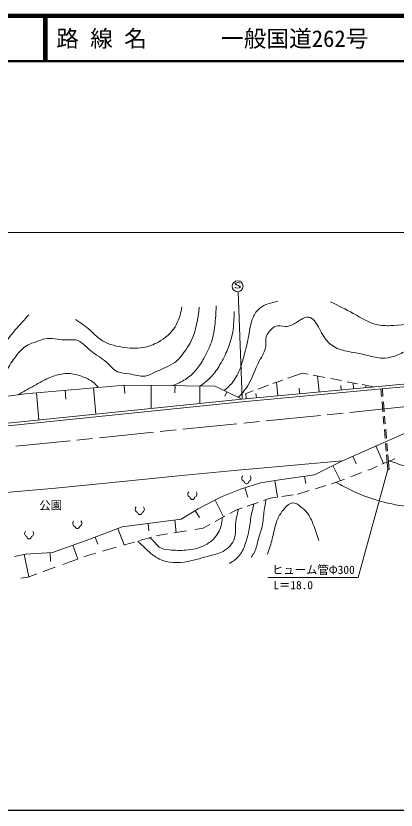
# Model space of a CAD drawing. Units: millimetres, scale not verified. Extents: x 40000 to 680000, y 20000 to 380000.
# Drawn here: x 171488 to 255338, y 205000 to 380000 of the extents above; entities that cross this region are included whole.
import ezdxf
from ezdxf.enums import TextEntityAlignment as Align

# ---------------------------------------------------------------- set-up
doc = ezdxf.new("R2010")
doc.units = ezdxf.units.MM
doc.header["$LTSCALE"] = 1000
doc.linetypes.add('CHAIN', pattern=[18.5, 12, -1.5, 3.5, -1.5])
for name, color, linetype, lineweight in [('M-BGD', 7, 'Continuous', 13), ('M-BMK', 2, 'CHAIN', 13), ('M-STR-HTXT', 7, 'Continuous', 13), ('M-STR-STR3', 7, 'Continuous', 13), ('M-STR-STRC', 7, 'Continuous', 13), ('M-TTL', 2, 'Continuous', 140), ('M-TTL-BAND', 7, 'Continuous', 25), ('M-TTL-LINE', 7, 'Continuous', 50)]:
    doc.layers.add(name, color=color, linetype=linetype, lineweight=lineweight)
doc.layers.add('M-TTL-TXT', color=7, linetype='Continuous')
doc.styles.add('ＭＳ ゴシック', font='')
doc.styles.get('ＭＳ ゴシック').set_extended_font_data('MS Gothic')

msp = doc.modelspace()

# ---------------------------------------------------------------- linework, layer by layer
at = {"layer": 'M-BGD'}
for p, q in [((231433, 300160), (234600, 301304)), ((234600, 301304), (235932, 301048)), ((228185, 298986), (230357, 299771)), ((228954, 299264), (229229, 296303)), ((237074, 300828), (239595, 300342)), ((238016, 300646), (238340, 297148)), ((240963, 300078), (243266, 299634)), ((244569, 299383), (246807, 298952)), ((173510, 296751), (195518, 298637)), ((182518, 295583), (182353, 297508)), ((189095, 292273), (188600, 298044)), ((195511, 296790), (195354, 298623)), ((195518, 298637), (215449, 298445)), ((201293, 293520), (201341, 298581)), ((206574, 296926), (206590, 298530)), ((212041, 294620), (212078, 298477)), ((215449, 298445), (221163, 295589)), ((221332, 295570), (259777, 299136)), ((221387, 294973), (259833, 298539)), ((224856, 297783), (227200, 298630)), ((233943, 297960), (234056, 296750)), ((243116, 298529), (243202, 297599)), ((245841, 299138), (245960, 297855)), ((247852, 298751), (250376, 298264)), ((248639, 298406), (248667, 298106)), ((251998, 297812), (252140, 296110)), ((252296, 297840), (252439, 296132)), ((155981, 294216), (173510, 296751)), ((176520, 290986), (176008, 296965)), ((217531, 296204), (218011, 297164)), ((222201, 296823), (223791, 297397)), ((222278, 295658), (222201, 296823)), ((224426, 296800), (224512, 295865)), ((114672, 284660), (221332, 295570)), ((114732, 284063), (221393, 294973)), ((252231, 295014), (252417, 292778)), ((252534, 294988), (252718, 292776)), ((252507, 291705), (252644, 290061)), ((252800, 291795), (252939, 290126)), ((259406, 289023), (243498, 281980)), ((252746, 288831), (252910, 286862)), ((253037, 288960), (253206, 286922)), ((252999, 285803), (253139, 284116)), ((253298, 285828), (253438, 284143)), ((252541, 281397), (250843, 285232)), ((243498, 281980), (230389, 280771)), ((237332, 278875), (243498, 281980)), ((246527, 281319), (245786, 282993)), ((252197, 281241), (253336, 281759)), ((253211, 283249), (253479, 280036)), ((253503, 283368), (253778, 280060)), ((255023, 282405), (253630, 281842)), ((230389, 280771), (219652, 279821)), ((243099, 277590), (241416, 280932)), ((249089, 279870), (249655, 280085)), ((249655, 280085), (251180, 280779)), ((253479, 280036), (253778, 280060)), ((208829, 278784), (192826, 277209)), ((219652, 279821), (208829, 278784)), ((229613, 277752), (237332, 278875)), ((235391, 276954), (235158, 278559)), ((245345, 278445), (247738, 279356)), ((192826, 277209), (180199, 275944)), ((221033, 275724), (225431, 277105)), ((225431, 277105), (229613, 277752)), ((229153, 273958), (228590, 277594)), ((237561, 275817), (239825, 276513)), ((241102, 276907), (242158, 277232)), ((242158, 277232), (243926, 277905)), ((180199, 275944), (168479, 274877)), ((216635, 273956), (221033, 275724)), ((222648, 273967), (222001, 276028)), ((233683, 274623), (236178, 275391)), ((211676, 271411), (216635, 273956)), ((217301, 269617), (215400, 273322)), ((226122, 273226), (227571, 273725)), ((227571, 273725), (229128, 273954)), ((230135, 274102), (232643, 274470)), ((233594, 274610), (233683, 274623)), ((207968, 269082), (211676, 271411)), ((219993, 271117), (221420, 271608)), ((222470, 271969), (224905, 272808)), ((211970, 269476), (211016, 270996)), ((215454, 268588), (217596, 269781)), ((218666, 270378), (219993, 271117)), ((194903, 267441), (207968, 269082)), ((200828, 266555), (200627, 268160)), ((206868, 266161), (206524, 268901)), ((212822, 267122), (214288, 267939)), ((187831, 264681), (194903, 267441)), ((195402, 263434), (193979, 267080)), ((206350, 266077), (209121, 266525)), ((211042, 266835), (212822, 267122)), ((179596, 261790), (187831, 264681)), ((189571, 263633), (188986, 265131)), ((198733, 264371), (201486, 265145)), ((202501, 265430), (202717, 265491)), ((202717, 265491), (204948, 265851)), ((185139, 260298), (184065, 263359)), ((190587, 262044), (193602, 262914)), ((195333, 263414), (195465, 263452)), ((195465, 263452), (197641, 264064)), ((171187, 260883), (173645, 261401)), ((174366, 256420), (173330, 261335)), ((173645, 261401), (179596, 261790)), ((179159, 259751), (179028, 261753)), ((186468, 260776), (187560, 261169)), ((187560, 261169), (189123, 261621)), ((181864, 259119), (185104, 260286)), ((177520, 257556), (180137, 258498)), ((172553, 256132), (174196, 256359)), ((174196, 256359), (176109, 257048))]:
    msp.add_line(p, q, dxfattribs=at)
for centre, radius, start, end in [((222050, 278114), 727, 135.80439, 252.28553), ((222607, 278114), 727, 287.73173, 44.21287), ((222329, 277421), 500, 180.00871, 0.00856), ((210130, 274625), 727, 135.80439, 252.28553), ((210687, 274625), 727, 287.73173, 44.21287), ((210409, 273932), 500, 180.00871, 0.00856), ((198534, 271298), 727, 135.80439, 252.28553), ((199092, 271298), 727, 287.73173, 44.21287), ((198813, 270606), 500, 180.00871, 0.00856), ((184749, 268215), 727, 135.80439, 252.28553), ((185306, 268215), 727, 287.73173, 44.21287), ((174140, 265961), 727, 135.80439, 252.28553), ((174697, 265961), 727, 287.73173, 44.21287), ((185028, 267522), 500, 180.00871, 0.00856), ((174419, 265268), 500, 180.00871, 0.00856)]:
    msp.add_arc(centre, radius, start, end, dxfattribs=at)
for points, knots in [([(220529, 295906), (221246, 296712), (221963, 297519), (222535, 298408), (223625, 300103), (224187, 302094), (225166, 303930), (225744, 305015), (226467, 306046), (226589, 307253), (226664, 308004), (226507, 308824), (226761, 309496), (226909, 309886), (227195, 310225), (227494, 310575), (227881, 311027), (228291, 311495), (228789, 311654), (229401, 311849), (230147, 311577), (230859, 311568), (231359, 311561), (231842, 311684), (232283, 311870), (233027, 312184), (233651, 312676), (234397, 313122), (234919, 313433), (235501, 313722), (236036, 313640), (236521, 313565), (236966, 313186), (237331, 312777), (238275, 311718), (238678, 310457), (239402, 309326), (239962, 308451), (240714, 307655), (241603, 307126), (242589, 306539), (243743, 306280), (244882, 306048), (246351, 305748), (247794, 305491), (249240, 305142), (250238, 304902), (251238, 304618), (252260, 304582), (253072, 304553), (253899, 304682), (254676, 304927), (255643, 305233), (256533, 305720), (257480, 306093), (258643, 306550), (259890, 306835), (260888, 307603), (261293, 307914), (261656, 308305), (262096, 308509), (262666, 308774), (263363, 308727), (264038, 308725), (265066, 308723), (266039, 308825), (267015, 308769), (268417, 308688), (269823, 308281), (271243, 308122), (272247, 308010), (273258, 308022), (274263, 307950), (275404, 307869), (276537, 307680), (277672, 307519), (278447, 307409), (279223, 307312), (280001, 307218), (281335, 307056), (282676, 306903), (284014, 306916), (285880, 306934), (287740, 307276), (289579, 307651), (290586, 307856), (291587, 308071), (292599, 308212), (293768, 308374), (294952, 308438), (296137, 308428), (297425, 308417), (298714, 308320), (299977, 308127), (301234, 307934), (302466, 307647), (303731, 307351), (304304, 307216), (304885, 307080), (305456, 307135), (306017, 307189), (306570, 307427), (307053, 307740), (308297, 308544), (309082, 309843), (310029, 310976), (311186, 312359), (312584, 313493), (313739, 314859), (314568, 315840), (315272, 316940), (316241, 317793), (316956, 318423), (317816, 318919), (318398, 319649), (318785, 320135), (319049, 320726), (319347, 321289), (319629, 321823), (319941, 322332), (320253, 322842)], [0, 0, 0, 0, 1, 1, 1, 2, 2, 2, 3, 3, 3, 4, 4, 4, 5, 5, 5, 6, 6, 6, 7, 7, 7, 8, 8, 8, 9, 9, 9, 10, 10, 10, 11, 11, 11, 12, 12, 12, 13, 13, 13, 14, 14, 14, 15, 15, 15, 16, 16, 16, 17, 17, 17, 18, 18, 18, 19, 19, 19, 20, 20, 20, 21, 21, 21, 22, 22, 22, 23, 23, 23, 24, 24, 24, 25, 25, 25, 26, 26, 26, 27, 27, 27, 28, 28, 28, 29, 29, 29, 30, 30, 30, 31, 31, 31, 32, 32, 32, 33, 33, 33, 34, 34, 34, 35, 35, 35, 36, 36, 36, 37, 37, 37, 38, 38, 38, 39, 39, 39, 40, 40, 40, 40]), ([(240896, 316990), (242554, 316166), (244213, 315343), (245869, 314424), (247761, 313374), (249650, 312200), (251725, 311858), (252741, 311691), (253801, 311723), (254853, 311778), (257212, 311903), (259532, 312146), (261831, 312501), (263863, 312815), (265879, 313216), (267927, 313625), (269048, 313849), (270178, 314075), (271296, 314027), (272612, 313969), (273912, 313530), (275226, 313305), (277208, 312967), (279224, 313115), (281242, 312985), (283153, 312863), (285065, 312490), (286937, 312665), (288539, 312815), (290112, 313367), (291669, 313869), (293240, 314376), (294795, 314834), (296401, 315234), (298362, 315722), (300400, 316124), (302096, 317159), (303312, 317902), (304352, 318971), (305224, 320128), (305808, 320903), (306318, 321719), (306827, 322534)], [0, 0, 0, 0, 1, 1, 1, 2, 2, 2, 3, 3, 3, 4, 4, 4, 5, 5, 5, 6, 6, 6, 7, 7, 7, 8, 8, 8, 9, 9, 9, 10, 10, 10, 11, 11, 11, 12, 12, 12, 13, 13, 13, 14, 14, 14, 14]), ([(217423, 297458), (218005, 297950), (218587, 298442), (219083, 299011), (219855, 299897), (220420, 300969), (220851, 302075), (221265, 303132), (221557, 304221), (221843, 305311), (222215, 306723), (222577, 308139), (222835, 309582), (223075, 310925), (223226, 312293), (223784, 313551), (224134, 314342), (224644, 315090), (225293, 315623), (226365, 316502), (227814, 316796), (229262, 317090)], [0, 0, 0, 0, 1, 1, 1, 2, 2, 2, 3, 3, 3, 4, 4, 4, 5, 5, 5, 6, 6, 6, 7, 7, 7, 7]), ([(169654, 302267), (170307, 303317), (170960, 304368), (171748, 305358), (172433, 306218), (173220, 307032), (174174, 307510), (174729, 307787), (175341, 307951), (175939, 308172), (176622, 308424), (177288, 308750), (177973, 308875), (179318, 309122), (180738, 308595), (182192, 308586), (183045, 308581), (183910, 308755), (184673, 308587), (185923, 308311), (186901, 307120), (187983, 306230), (189126, 305289), (190385, 304685), (191458, 303707), (192263, 302972), (192963, 302026), (193898, 301598), (194667, 301246), (195595, 301245), (196504, 301102), (197705, 300913), (198872, 300477), (199979, 300647), (200765, 300768), (201520, 301195), (202295, 301558), (203758, 302243), (205289, 302703), (206514, 303626), (207515, 304381), (208312, 305445), (209036, 306522), (209446, 307131), (209832, 307744), (210153, 308384), (211285, 310641), (211608, 313235), (211930, 315829)], [0, 0, 0, 0, 1, 1, 1, 2, 2, 2, 3, 3, 3, 4, 4, 4, 5, 5, 5, 6, 6, 6, 7, 7, 7, 8, 8, 8, 9, 9, 9, 10, 10, 10, 11, 11, 11, 12, 12, 12, 13, 13, 13, 14, 14, 14, 15, 15, 15, 16, 16, 16, 16]), ([(184657, 313126), (185784, 312362), (186911, 311598), (187921, 310679), (188636, 310029), (189292, 309300), (190063, 308742), (191449, 307738), (193208, 307284), (194958, 307009), (196470, 306772), (197977, 306669), (199445, 306908), (200648, 307104), (201825, 307529), (202912, 308132), (204384, 308949), (205691, 310092), (206583, 311498), (207081, 312284), (207450, 313153), (207704, 314047), (207875, 314651), (207993, 315267), (208112, 315883)], [0, 0, 0, 0, 1, 1, 1, 2, 2, 2, 3, 3, 3, 4, 4, 4, 5, 5, 5, 6, 6, 6, 7, 7, 7, 8, 8, 8, 8]), ([(206139, 298534), (207070, 298951), (208000, 299368), (208858, 299916), (209743, 300481), (210551, 301185), (211230, 301987), (211881, 302755), (212413, 303612), (212913, 304490), (213575, 305652), (214179, 306851), (214595, 308114), (215038, 309461), (215266, 310882), (215414, 312299), (215489, 313018), (215543, 313737), (215586, 314456), (215619, 315017), (215646, 315578), (215672, 316139)], [0, 0, 0, 0, 1, 1, 1, 2, 2, 2, 3, 3, 3, 4, 4, 4, 5, 5, 5, 6, 6, 6, 7, 7, 7, 7]), ([(135382, 296330), (135764, 297412), (136145, 298494), (136520, 299579), (136855, 300545), (137185, 301512), (137517, 302479), (137897, 303587), (138279, 304694), (138922, 305698), (139414, 306467), (140059, 307175), (140825, 307601), (142139, 308334), (143809, 308238), (145402, 308237), (147372, 308236), (149225, 308380), (151113, 308237), (152527, 308131), (153961, 307862), (155283, 307286), (156192, 306890), (157048, 306349), (157957, 306063), (159449, 305594), (161084, 305813), (162762, 305656), (163961, 305544), (165181, 305240), (166206, 305520), (167666, 305920), (168731, 307504), (169786, 308875), (170837, 310240), (171879, 311394), (172958, 312592), (173420, 313104), (173889, 313624), (174357, 314144)], [0, 0, 0, 0, 1, 1, 1, 2, 2, 2, 3, 3, 3, 4, 4, 4, 5, 5, 5, 6, 6, 6, 7, 7, 7, 8, 8, 8, 9, 9, 9, 10, 10, 10, 11, 11, 11, 12, 12, 12, 13, 13, 13, 13]), ([(212181, 298476), (213028, 299117), (213875, 299757), (214596, 300521), (215335, 301304), (215941, 302216), (216494, 303153), (217134, 304238), (217702, 305355), (218176, 306518), (218675, 307742), (219069, 309017), (219297, 310315), (219558, 311805), (219600, 313325), (219642, 314845)], [0, 0, 0, 0, 1, 1, 1, 2, 2, 2, 3, 3, 3, 4, 4, 4, 5, 5, 5, 5]), ([(172040, 296538), (172565, 296839), (173090, 297140), (173614, 297442), (174826, 298139), (176035, 298842), (177276, 299485), (178179, 299952), (179098, 300387), (180070, 300706), (181034, 301022), (182050, 301225), (183052, 301199), (184095, 301173), (185123, 300898), (186127, 300543), (186942, 300254), (187742, 299913), (188405, 299392), (188854, 299040), (189240, 298606), (189626, 298172)], [0, 0, 0, 0, 1, 1, 1, 2, 2, 2, 3, 3, 3, 4, 4, 4, 5, 5, 5, 6, 6, 6, 7, 7, 7, 7]), ([(314403, 292120), (313257, 290934), (312112, 289748), (310834, 288713), (308570, 286881), (305890, 285523), (303098, 284645), (300836, 283934), (298500, 283538), (296154, 283256), (292718, 282843), (289259, 282676), (285839, 282163), (283119, 281755), (280423, 281128), (277705, 280773), (274791, 280393), (271850, 280326), (268877, 280177), (265410, 280002), (261899, 279715), (258562, 280473), (257354, 280747), (256169, 281158), (254991, 281563), (254621, 281691), (254252, 281817), (253882, 281944)], [0, 0, 0, 0, 1, 1, 1, 2, 2, 2, 3, 3, 3, 4, 4, 4, 5, 5, 5, 6, 6, 6, 7, 7, 7, 8, 8, 8, 9, 9, 9, 9]), ([(242106, 277216), (243250, 276595), (244394, 275974), (245568, 275412), (247852, 274320), (250251, 273452), (252711, 272834), (254923, 272278), (257185, 271924), (259456, 271744), (262884, 271473), (266332, 271601), (269771, 271646), (273609, 271698), (277437, 271647), (281278, 271351), (284756, 271082), (288245, 270612), (291693, 270955), (294342, 271219), (296966, 271963), (299628, 272048), (301869, 272119), (304136, 271722), (306373, 271950), (307625, 272077), (308867, 272400), (310043, 272843), (312282, 273687), (314279, 274966), (316291, 276415), (317252, 277106), (318217, 277837), (318771, 278796), (319569, 280179), (319512, 282037), (320159, 283557), (320637, 284682), (321501, 285621), (322439, 286434), (323704, 287529), (325104, 288393), (326504, 289257)], [0, 0, 0, 0, 1, 1, 1, 2, 2, 2, 3, 3, 3, 4, 4, 4, 5, 5, 5, 6, 6, 6, 7, 7, 7, 8, 8, 8, 9, 9, 9, 10, 10, 10, 11, 11, 11, 12, 12, 12, 13, 13, 13, 14, 14, 14, 14]), ([(226684, 273420), (226526, 272624), (226368, 271828), (226258, 271022), (226096, 269838), (226038, 268633), (225777, 267476), (225562, 266525), (225210, 265608), (224951, 264653), (224694, 263706), (224529, 262724), (224091, 261865), (223889, 261468), (223628, 261099), (223368, 260729)], [0, 0, 0, 0, 1, 1, 1, 2, 2, 2, 3, 3, 3, 4, 4, 4, 5, 5, 5, 5]), ([(220574, 271316), (220276, 270124), (219979, 268931), (219918, 267696), (219872, 266770), (219958, 265819), (219706, 264944), (219353, 263713), (218330, 262632), (217166, 262010), (216268, 261530), (215286, 261324), (214323, 261072), (212683, 260642), (211100, 260078), (209391, 259767), (207299, 259385), (205018, 259380), (203164, 260276), (202062, 260809), (201110, 261660), (200204, 262521), (199590, 263104), (198997, 263691), (198404, 264279)], [0, 0, 0, 0, 1, 1, 1, 2, 2, 2, 3, 3, 3, 4, 4, 4, 5, 5, 5, 6, 6, 6, 7, 7, 7, 8, 8, 8, 8]), ([(223967, 272485), (223739, 271496), (223512, 270507), (223332, 269507), (223129, 268371), (222987, 267221), (222748, 266099), (222584, 265334), (222376, 264583), (222128, 263827), (221815, 262867), (221439, 261901), (220821, 261141), (220233, 260420), (219425, 259885), (218618, 259351)], [0, 0, 0, 0, 1, 1, 1, 2, 2, 2, 3, 3, 3, 4, 4, 4, 5, 5, 5, 5]), ([(238308, 264380), (237917, 265558), (237527, 266737), (237068, 267925), (236712, 268846), (236315, 269773), (235725, 270507), (235324, 271005), (234835, 271414), (234279, 271849), (233728, 272281), (233111, 272740), (232523, 272710), (231897, 272678), (231304, 272093), (230802, 271539), (230334, 271023), (229945, 270534), (229632, 269990), (229015, 268919), (228688, 267633), (228393, 266375), (228135, 265275), (227901, 264197), (227567, 263139), (227382, 262549), (227165, 261966), (226948, 261383)], [0, 0, 0, 0, 1, 1, 1, 2, 2, 2, 3, 3, 3, 4, 4, 4, 5, 5, 5, 6, 6, 6, 7, 7, 7, 8, 8, 8, 9, 9, 9, 9]), ([(217011, 269456), (216962, 268833), (216914, 268211), (216757, 267613), (216475, 266530), (215840, 265524), (215037, 264721), (214478, 264161), (213838, 263700), (213144, 263343), (211857, 262684), (210381, 262386), (208944, 262276), (207745, 262184), (206572, 262223), (205329, 262344), (204531, 262421), (203705, 262533), (203092, 262963), (202449, 263415), (202041, 264217), (201405, 264719), (201272, 264823), (201130, 264914), (200988, 265005)], [0, 0, 0, 0, 1, 1, 1, 2, 2, 2, 3, 3, 3, 4, 4, 4, 5, 5, 5, 6, 6, 6, 7, 7, 7, 8, 8, 8, 8])]:
    msp.add_open_spline(points, degree=3, knots=knots, dxfattribs=at)
at = {"layer": 'M-BMK'}
msp.add_line((171490, 285194), (268972, 295033), dxfattribs=at)
at = {"layer": 'M-STR-STR3'}
for p, q in [((259739, 332276), (70940, 332247)), ((253479, 280036), (246966, 256227)), ((227082, 256224), (246966, 256227))]:
    msp.add_line(p, q, dxfattribs=at)
at = {"layer": 'M-STR-STRC'}
msp.add_line((220516, 319231), (221354, 295779), dxfattribs=at)
msp.add_circle((220388, 320424), 1200, dxfattribs=at)
at = {"layer": 'M-TTL'}
msp.add_line((680000, 380000), (40000, 380000), dxfattribs=at)
at = {"layer": 'M-TTL-BAND'}
msp.add_line((40000, 205000), (579000, 205000), dxfattribs=at)
at = {"layer": 'M-TTL-LINE'}
for p, q in [((177750, 380000), (177750, 370000)), ((178250, 380000), (178250, 370000)), ((40000, 370000), (680000, 370000))]:
    msp.add_line(p, q, dxfattribs=at)

# ---------------------------------------------------------------- texts
at = {"layer": 'M-STR-HTXT', "style": 'ＭＳ ゴシック'}
msp.add_text('公園', height=1833, rotation=0.009, dxfattribs=at).set_placement((176647, 270678), align=Align.BOTTOM_LEFT)
at = {"layer": 'M-STR-STR3', "style": 'ＭＳ ゴシック'}
for s, p in [('ヒューム管Φ300', (227965, 256482)), ('L＝18.0', (228272, 253104))]:
    msp.add_text(s, height=1833, rotation=0.009, dxfattribs=at).set_placement(p, align=Align.BOTTOM_LEFT)
at = {"layer": 'M-STR-STRC', "style": 'ＭＳ ゴシック', "width": 2}
msp.add_text('S', height=1320, rotation=0.009, dxfattribs=at).set_placement((219469, 319561), align=Align.BOTTOM_LEFT)
at = {"layer": 'M-TTL-TXT', "style": 'ＭＳ ゴシック'}
for s, p in [('路 線 名', (180380, 375000)), ('一般国道262号', (216734, 375000))]:
    msp.add_text(s, height=3666, dxfattribs=at).set_placement(p, align=Align.MIDDLE_LEFT)

doc.saveas('drawing.dxf')
